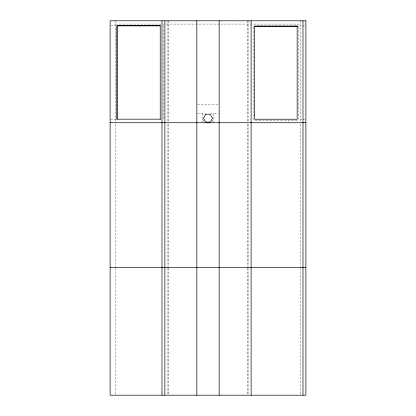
<?xml version="1.0" encoding="UTF-8"?>
<svg xmlns="http://www.w3.org/2000/svg" width="416" height="416" viewBox="0 0 416 416"><rect width="100%" height="100%" fill="white"/><g stroke="black" fill="none" stroke-linecap="round" stroke-linejoin="round"><path stroke-width="0.31" stroke-dasharray="2.08 1.56" d="M211.817 121.924L213.148 119.621M115.315 24.071L300.685 24.071M110.77 25.594L115.315 25.594M300.685 25.984L301.985 25.984M302.635 25.984L305.23 25.984M197.48 104.536L219.159 104.536M197.46 113.636L205.52 113.636M210.48 113.636L218.54 113.636M110.77 119.168L116.969 119.168M300.685 119.168L301.985 119.168M302.635 119.168L305.23 119.168M202.826 119.72L204.084 121.898M300.685 20.8L300.685 122.736M300.685 124.03L300.685 267.446M300.685 268.096L300.685 395.2M298.199 26.556L298.199 120.25L253.599 120.25L253.599 26.556M248.092 20.8L248.092 122.086M248.092 124.03L248.092 266.796M248.092 268.096L248.092 394.55M247.286 20.8L247.286 122.725M247.286 124.025L247.286 266.796M247.286 268.096L247.286 394.55M213.58 113.636L213.58 122.736M202.42 113.636L202.42 122.086M168.714 20.8L168.714 122.725M168.714 124.025L168.714 266.796M168.714 268.096L168.714 394.55M167.908 20.8L167.908 122.086M167.908 124.03L167.908 267.446M167.908 268.096L167.908 394.55M163.228 25.73L163.228 119.168M115.315 20.8L115.315 122.736M115.315 124.03L115.315 267.446M115.315 268.096L115.315 394.55"/><path stroke-width="0.62" d="M160.659 25.73L116.969 25.73L116.969 119.168L160.659 119.168M254.244 26.556L297.554 26.556M110.12 122.736L305.88 122.736M110.12 267.446L305.88 267.446M302.988 20.8L302.988 395.2M251.113 20.8L251.113 395.2M219.159 20.8L219.159 395.2M196.841 20.8L196.841 395.2M164.887 20.8L164.887 395.2M161.996 20.8L161.996 395.2M160.228 119.179L160.228 25.839L117.083 25.839L117.083 119.179M205.722 114.244L203.45 118.186L205.722 122.127L210.278 122.127L212.55 118.186L210.278 114.244L205.722 114.244M305.88 20.8L110.12 20.8L110.12 395.2L305.88 395.2L305.88 20.8M297.159 26.01L254.639 26.01L254.639 119.21L297.159 119.21L297.159 26.01"/></g></svg>
